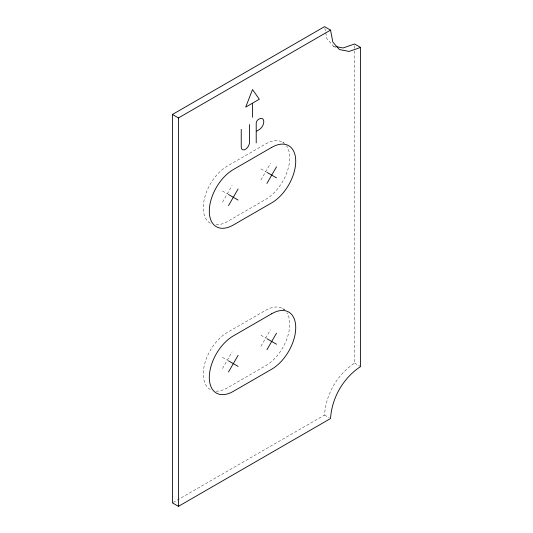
<?xml version="1.0" encoding="UTF-8"?>
<svg xmlns="http://www.w3.org/2000/svg" width="533" height="533" viewBox="0 0 533 533"><rect width="100%" height="100%" fill="white"/><g stroke="black" fill="none" stroke-linecap="round" stroke-linejoin="round"><path stroke-width="0.4" stroke-dasharray="2.67 2" d="M173.165 502.466L324.544 415.067C325.843 394.28 337.202 374.606 354.558 363.086L354.558 50.628M222.501 202.147L232.108 185.511M260.917 179.967L270.524 163.331M222.501 368.49L232.108 351.853M260.917 346.31L270.524 329.68M324.85 28.242L326.829 38.596L333.332 46.078L334.957 46.398M333.332 46.078L336.003 47.624M282.697 142.244L284.695 143.397M260.917 168.874L265.72 171.646M222.501 191.054L227.305 193.825M282.697 308.587L284.695 309.746M354.558 363.086L360.561 366.551M260.917 335.224L265.72 337.995M324.544 415.067L329.214 417.765M222.501 357.403L227.305 360.175M354.558 45.638L354.558 49.796M216.078 391.162A33.952 19.601 -60 0 0 227.305 387.897L265.72 365.718A33.952 19.601 -60 0 0 286.947 312.778M210.328 389.576A33.952 19.601 -60 0 1 205.118 362.373A33.952 19.601 -60 0 1 227.305 332.452L265.72 310.273A33.952 19.601 -60 0 1 284.489 309.866M216.078 224.813A33.952 19.601 -60 0 0 227.305 221.555L265.72 199.375A33.952 19.601 -60 0 0 286.514 145.782M210.328 223.234A33.952 19.601 -60 0 1 205.118 196.024A33.952 19.601 -60 0 1 227.305 166.103L265.72 143.923A33.952 19.601 -60 0 1 283.916 143.051"/><path stroke-width="0.8" d="M360.561 47.444L349.075 51.434L339.334 49.542L332.832 42.06L330.547 30.115L324.544 26.65L172.439 114.468L172.439 502.885L178.442 506.35L330.547 418.532C331.846 397.745 343.205 378.07 360.561 366.551L360.561 47.444L354.558 43.979L343.072 47.97L335.77 46.551M178.442 506.35L178.442 117.933L330.547 30.115M228.504 205.611L238.111 188.975M266.92 183.432L276.527 166.796M228.504 371.954L238.111 355.324M266.92 349.775L276.527 333.145M252.036 103.449L245.713 107.1L252.515 89.571L259.311 99.245L252.515 103.175L252.515 117.3M256.693 131.118L259.165 129.692A6.543 3.778 -60 0 0 263.795 121.671A6.543 3.778 -60 0 0 259.165 118.999L258.458 119.405A3.185 1.839 -60 0 0 256.213 123.31L256.213 142.891M172.439 114.468L178.442 117.933M266.92 172.339L276.527 177.889M228.504 194.518L238.111 200.068M266.92 338.688L276.527 344.231M228.504 360.868L238.111 366.411M249.537 124.562L249.537 142.184A5.87 3.391 -60 0 1 245.387 149.38A5.87 3.391 -60 0 1 241.236 146.981L241.236 129.352M271.723 147.388L233.307 169.567A33.952 19.601 -60 0 0 209.296 211.155A33.952 19.601 -60 0 0 233.307 225.019L271.723 202.84A33.952 19.601 -60 0 0 295.735 161.252A33.952 19.601 -60 0 0 271.723 147.388M271.723 313.737L233.307 335.917A33.952 19.601 -60 0 0 209.296 377.504A33.952 19.601 -60 0 0 233.307 391.362L271.723 369.182A33.952 19.601 -60 0 0 295.735 327.595A33.952 19.601 -60 0 0 271.723 313.737"/></g></svg>
